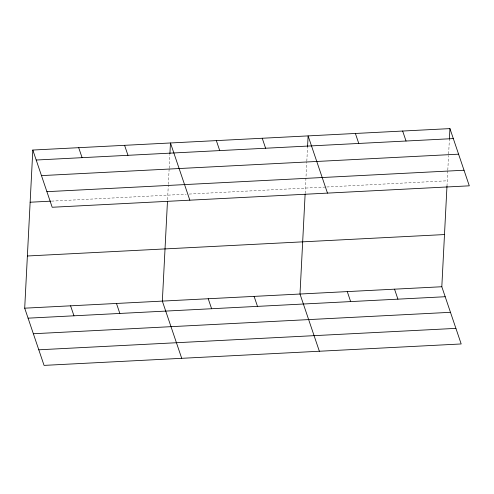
<?xml version="1.0" encoding="UTF-8"?>
<svg xmlns="http://www.w3.org/2000/svg" width="494" height="494" viewBox="0 0 494 494"><rect width="100%" height="100%" fill="white"/><g stroke="black" fill="none" stroke-linecap="round" stroke-linejoin="round"><path stroke-width="0.37" stroke-dasharray="2.47 1.85" d="M167.552 199.761L168.3 185.176M168.337 184.41L169.127 169.059M169.164 168.293L169.874 154.48M305.162 193.457L306.774 161.989M306.817 161.223L307.564 146.638M446.977 186.17L447.768 170.819M447.805 170.053L448.552 155.468M448.632 153.937L449.342 140.123M51.555 201.126L186.139 194.21M189.202 194.056L326.021 187.022M326.787 186.985L447.255 180.792"/><path stroke-width="0.74" d="M446.977 186.17L441.815 286.742L461.18 343.96L44.065 365.387L24.7 308.176L32.82 150.04L449.935 128.613L469.3 185.824L52.185 207.258L32.82 150.04M167.472 201.299L162.347 301.105L181.712 358.317M169.917 153.714L170.467 142.97L189.832 200.181M305.119 194.222L299.994 294.029L319.359 351.246M307.564 146.638L308.114 135.899L327.479 193.111M449.379 139.351L449.935 128.613M36.198 160.025L453.313 138.592M41.477 175.611L458.586 154.177M46.911 191.672L464.027 170.239M30.14 202.225L50.789 201.163M27.38 255.991L444.495 234.557M24.7 308.176L441.815 286.742M28.078 318.161L445.193 296.727M33.357 333.746L450.466 312.313M38.791 349.801L455.906 328.374M402.659 131.04L406.037 141.025M355.39 133.466L358.768 143.451M394.539 289.175L397.917 299.154M347.27 291.602L350.647 301.587M262.234 138.252L265.611 148.237M216.347 140.611L219.731 150.596M254.114 296.388L257.491 306.373M208.227 298.747L211.611 308.731M124.587 145.329L127.965 155.307M78.7 147.681L82.084 157.666M116.467 303.458L119.844 313.443M70.58 305.817L73.964 315.802"/></g></svg>
